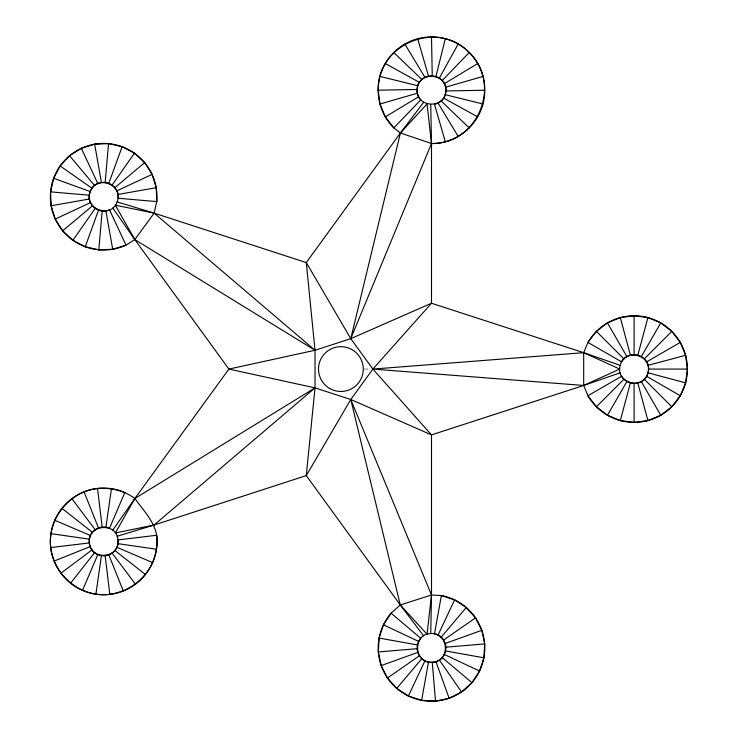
<?xml version="1.0" encoding="UTF-8"?>
<svg xmlns="http://www.w3.org/2000/svg" width="738" height="738" viewBox="0 0 738 738"><rect width="100%" height="100%" fill="white"/><g stroke="black" fill="none" stroke-linecap="round" stroke-linejoin="round"><path stroke-width="0.55" stroke-dasharray="3.69 2.77" d="M364.351 369.074L370.744 369.074"/><path stroke-width="1.11" d="M50.719 547.568C47.25 519.248 69.169 491.573 97.527 488.464C110.718 487.486 124.15 490.53 134.869 498.491C146.585 514.755 160.727 527.652 156.419 549.201C152.434 577.448 124.104 598.5 95.903 594.164C72.601 590.603 53.56 570.963 50.719 547.568L89.353 542.928C86.733 524.617 116.752 521.462 117.988 539.921C120.617 558.232 90.599 561.387 89.353 542.928M430.743 633.564C449.174 631.903 450.752 662.041 432.247 662.318C413.824 663.979 412.247 633.831 430.743 633.564L431.499 595.003L431.499 434.903L372.875 369.074L350.771 338.659L306.279 262.562L154.15 213.134L117.111 201.889C111.143 219.398 82.951 208.577 90.239 191.566C96.208 174.057 124.39 184.878 117.111 201.889M378.336 651.958L379.111 638.066L383.446 624.846L391.066 613.195L400.273 604.957L431.499 595.003L441.37 595.548L454.599 599.893L466.241 607.503L475.521 617.881L481.803 630.298L484.654 643.914L483.888 657.816L479.543 671.036L471.933 682.687L461.564 691.967L449.138 698.249L435.521 701.1L421.619 700.325L408.4 695.989L396.749 688.37L387.468 678.001L381.186 665.584L378.336 651.958L417.127 648.693M98.8 249.813L85.23 246.75L72.905 240.265L62.693 230.819L55.258 219.057L51.134 205.764L50.581 191.862L53.653 178.282L60.129 165.967L69.575 155.746L81.346 148.32L94.639 144.187L108.541 143.642L122.121 146.705L134.436 153.19L144.657 162.637L152.083 174.399L156.216 187.692L156.76 201.603L154.15 213.134L134.805 239.582L125.995 245.136L112.711 249.269L98.8 249.813L102.167 211.04M105.174 182.415L108.541 143.642M378.188 90.211C377.063 44.179 437.44 19.17 469.193 52.518C502.541 84.27 477.532 144.648 431.499 143.523L400.42 132.988L393.797 127.905L385.328 116.872L380.005 104.012L378.188 90.211L417.127 89.455C417.394 70.959 447.542 72.536 445.872 90.968C445.604 109.464 415.457 107.886 417.127 89.455M620.197 365.347C614.736 383.031 643.896 390.845 648.01 372.801C653.471 355.126 624.311 347.312 620.197 365.347L583.684 352.69L431.499 303.244L350.771 338.659L315.015 350.273L228.891 369.074L134.869 498.491L112.73 530.235M685.602 382.874L687.419 369.074L685.602 355.282L680.27 342.423L671.801 331.38L660.759 322.903L647.899 317.58L634.108 315.763L620.307 317.58L607.448 322.903L596.405 331.38L587.937 342.423L583.684 352.69L583.684 385.457L587.937 395.734L596.405 406.776L607.448 415.245L620.307 420.568L634.108 422.385L647.899 420.568L660.759 415.245L671.801 406.776L680.27 395.734L685.602 382.874L648.01 372.801M95.903 594.164L101.42 555.64M105.921 527.209L111.447 488.685M421.619 700.325L428.501 662.023M435.946 76.521L445.3 38.717M620.307 420.568L630.381 382.976M637.826 355.172L647.899 317.58M85.23 246.75L98.514 210.164M108.827 183.292L122.121 146.705M445.3 141.705L434.488 104.289A14.391 14.391 0 0 0 444.848 84.824A14.391 14.391 0 0 0 423.87 78.007A14.391 14.391 0 0 0 420.798 99.842L393.797 127.905A53.311 53.311 0 0 1 404.839 44.04A53.311 53.311 0 0 1 482.993 76.411A53.311 53.311 0 0 1 431.499 143.523L350.771 338.659L400.42 132.988L423.658 102.287M82.518 590.354L97.822 554.57M408.4 695.989L424.959 660.768M438.031 635.114L454.599 599.893M439.341 78.136L458.15 44.04M607.448 415.245L626.903 381.546M641.304 356.611L660.759 322.903M72.905 240.265L95.211 208.374M112.13 185.081L134.436 153.19M70.571 583.214L94.612 552.614M396.749 688.37L421.868 658.637M441.13 637.245L466.241 607.503M442.191 80.58L469.193 52.518M596.405 406.776L623.924 379.258M644.283 358.899L671.801 331.38M62.693 230.819L92.49 205.791M114.86 187.673L144.657 162.637M60.885 573.223L92.029 549.884M387.468 678.001L419.424 655.778M443.566 640.104L475.521 617.881M385.328 116.872L418.677 96.743M444.322 83.68L477.67 63.56M646.571 361.878L680.27 342.423M55.258 219.057L90.525 202.581M116.825 190.874L152.083 174.399M54.114 561.065L90.239 546.581M381.186 665.584L417.809 652.392M445.189 643.49L481.803 630.298M620.197 372.801L583.684 385.457L431.499 434.903L350.771 399.498L315.015 387.874L228.891 369.074L134.805 239.582L112.73 207.913M117.111 536.268L154.058 525.05L306.279 475.595L350.771 399.498L372.875 369.074L431.499 303.244L431.499 143.523L430.743 104.584M380.005 104.012L417.422 93.2M445.577 87.222L482.993 76.411M648.01 365.347L685.602 355.282M51.134 205.764L89.455 198.983M117.886 194.472L156.216 187.692M445.872 647.189L484.654 643.914M445.872 90.968L484.811 90.211M648.499 369.074L687.419 369.074M50.581 191.862L89.353 195.219M50.931 533.648L89.455 539.174M117.886 543.675L156.419 549.201M379.111 638.066L417.422 644.947M445.577 650.934L483.888 657.816M380.005 76.411L417.809 85.765M445.189 94.658L482.993 104.012M53.653 178.282L90.239 191.566M54.741 520.262L90.525 535.567M116.825 547.282L152.609 562.587M383.446 624.846L418.677 641.405M444.322 654.477L479.543 671.036M385.328 63.56L419.424 82.37M443.566 98.053L477.67 116.872M646.571 376.269L680.27 395.734M60.129 165.967L92.029 188.264M61.881 508.316L92.49 532.366M114.86 550.483L145.46 574.524M442.191 657.567L471.933 682.687M393.797 52.518L421.868 79.51M441.13 100.912L469.193 127.905M596.405 331.38L623.924 358.899M644.283 379.258L671.801 406.776M69.575 155.746L94.612 185.542M423.658 635.87L400.273 604.957L306.279 475.595L315.015 387.874L315.015 350.273L306.279 262.562L400.42 132.988L427.053 103.901L431.499 143.523M71.872 498.63L95.211 529.783M112.13 553.066L135.469 584.21M439.341 660.012L461.564 691.967M404.839 44.04L424.959 77.389M438.031 103.034L458.15 136.382M607.448 322.903L626.903 356.611M641.304 381.546L660.759 415.245M81.346 148.32L97.822 183.577M84.031 491.859L98.514 527.984M108.827 554.865L123.311 590.99M435.946 661.626L449.138 698.249M417.699 38.717L428.501 76.134M620.307 317.58L630.381 355.172M637.826 382.976L647.899 420.568M94.639 144.187L101.42 182.507M105.921 210.948L112.711 249.269M97.527 488.464L102.167 527.107M105.174 555.742L109.814 594.376M432.247 662.318L435.521 701.1M431.499 36.9L432.247 75.839M634.108 315.763L634.108 354.683M634.108 383.474L634.108 422.385M431.499 595.003L427.053 634.246L400.273 604.957L350.771 399.498L431.499 595.003M441.37 595.548L434.488 633.859A14.391 14.391 0 0 1 444.848 653.333A14.391 14.391 0 0 1 423.87 660.15A14.391 14.391 0 0 1 420.798 638.305L391.066 613.195A53.311 53.311 0 0 0 404.304 693.794A53.311 53.311 0 0 0 481.379 666.765A53.311 53.311 0 0 0 441.37 595.548M124.833 492.486L109.528 528.27A14.391 14.391 0 0 0 89.704 537.937A14.391 14.391 0 0 0 102.665 555.779A14.391 14.391 0 0 0 117.988 539.921L156.631 535.281A53.311 53.311 0 0 1 100.525 594.644A53.311 53.311 0 0 1 51.808 529.081A53.311 53.311 0 0 1 124.833 492.486M134.869 498.491L115.322 532.965L154.058 525.05L315.015 387.874L134.869 498.491M621.636 376.269L587.937 395.734A53.311 53.311 0 0 0 668.37 409.913A53.311 53.311 0 0 0 668.37 328.235A53.311 53.311 0 0 0 587.937 342.423L621.636 361.878A14.391 14.391 0 0 1 643.361 358.05A14.391 14.391 0 0 1 643.361 380.107A14.391 14.391 0 0 1 621.636 376.269M619.708 369.074L583.684 385.457L372.875 369.074L583.684 352.69L619.708 369.074M156.76 201.603L117.988 198.236A14.391 14.391 0 0 0 102.665 182.369A14.391 14.391 0 0 0 89.704 200.21A14.391 14.391 0 0 0 109.528 209.878L125.995 245.136A53.311 53.311 0 0 1 52.121 210.312A53.311 53.311 0 0 1 99.252 143.596A53.311 53.311 0 0 1 156.76 201.603M154.15 213.134L115.322 205.192L134.805 239.582L315.015 350.273L154.15 213.134M329.692 388.465A22.389 22.389 0 0 0 363.281 369.074A22.389 22.389 0 0 0 329.692 349.683A22.389 22.389 0 0 0 329.692 388.465"/></g></svg>
